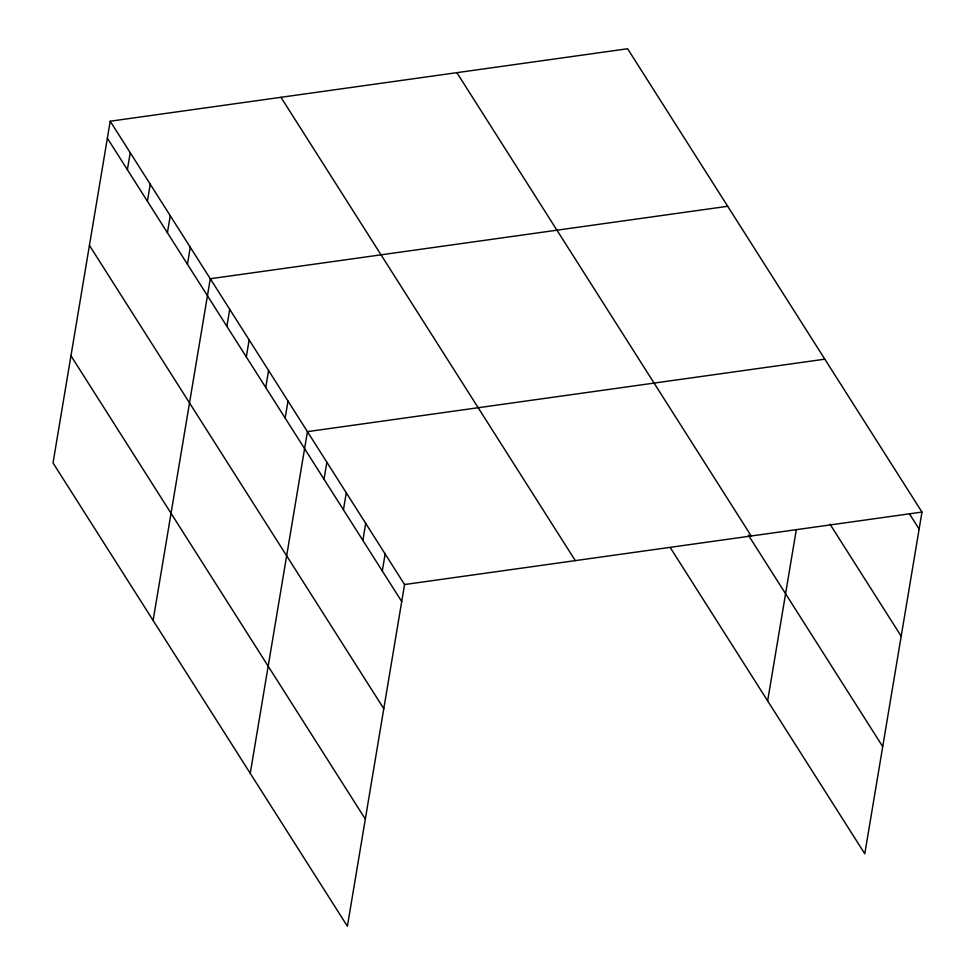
<?xml version="1.0" encoding="UTF-8"?>
<svg xmlns="http://www.w3.org/2000/svg" width="975" height="975" viewBox="0 0 975 975"><rect width="100%" height="100%" fill="white"/><g stroke="black" fill="none" stroke-linecap="round" stroke-linejoin="round"><path stroke-width="1.46" d="M110.212 121.217L53.028 462.93L347.393 926.25L404.564 584.537L110.212 121.217L627.608 48.75L921.972 512.07L864.788 853.783L670.507 547.987M127.384 169.735L130.236 152.722M147.396 201.24L150.248 184.226M167.42 232.745L170.259 215.731M187.432 264.249L190.283 247.236M153.112 620.453L210.295 278.74L727.691 206.286M226.882 326.332L229.722 309.331M246.309 356.911L249.149 339.909M265.736 387.489L268.576 370.488M285.163 418.068L288.003 401.066M250.246 773.358L307.43 431.645L824.826 359.178M324.017 479.237L326.857 462.223M343.444 509.815L346.283 492.802M362.871 540.394L365.71 523.38M382.298 570.972L385.137 553.958M767.642 700.891L796.319 529.583M404.564 584.537L921.972 512.07M909.407 513.788L919.12 529.084M829.957 524.111L901.193 636.236M456.873 72.662L751.225 535.982M748.349 535.129L882.716 746.631M280.958 97.305L575.311 560.625M107.372 138.231L401.724 601.551M89.432 245.383L383.797 708.703M70.968 355.778L365.32 819.098"/></g></svg>
